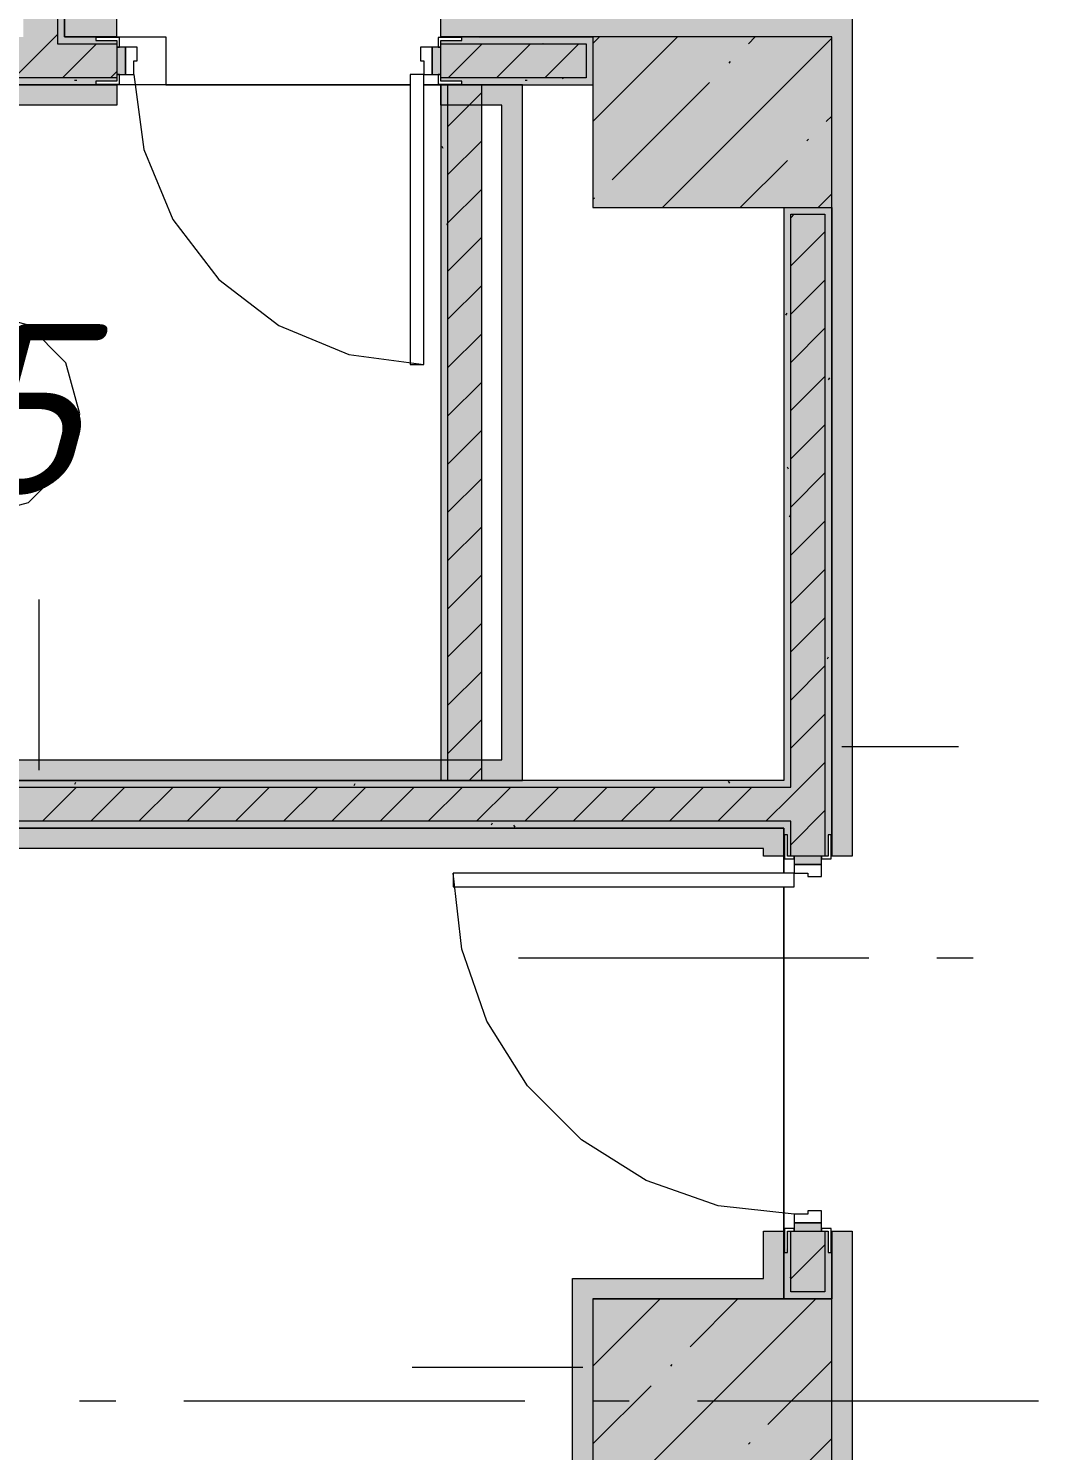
# Model space of a CAD drawing. Header units: millimetres. Extents: x -537608 to 253996, y -217170 to 186033.
# Drawn here: x -284631 to -281670, y -147145 to -142975 of the extents above; entities that cross this region are included whole.
import ezdxf

# ---------------------------------------------------------------- set-up
doc = ezdxf.new("R2010")
doc.units = ezdxf.units.MM
doc.layers.add('PDF _Геометрия', color=7, linetype='Continuous')
doc.layers.add('PDF _Текст', color=7, linetype='Continuous')
doc.layers.add('PDF _Сплошная заливка', color=7, linetype='Continuous', true_color=0xffffff)
doc.styles.add('PDF ISOCPEUR Italic', font='isocpeui.ttf')

msp = doc.modelspace()

# ---------------------------------------------------------------- hatches: boundary and pattern name
at = {"layer": 'PDF _Сплошная заливка', "transparency": 33554559}
h = msp.add_hatch(color=256, dxfattribs=at)
h.paths.add_polyline_path([(-284591.0559, -143019.978), (-284546.1711, -143019.978), (-284546.1711, -142874.6299), (-284646.1715, -142874.6299), (-284646.1715, -143019.978)], flags=0)
h.paths.add_polyline_path([(-284646.1715, -141924.63), (-284546.1711, -141924.63), (-284546.1711, -140551.6713), (-284646.1715, -140551.6713), (-284646.1715, -141204.6302)], flags=0)
h.paths.add_polyline_path([(-284646.1715, -139601.6715), (-284546.1711, -139601.6715), (-284546.1711, -133989.6267), (-284646.1715, -133989.6267), (-284646.1715, -139003.0338)], flags=0)
h.paths.add_polyline_path([(-284646.1715, -133039.6268), (-284546.1711, -133039.6268), (-284546.1711, -132399.9732), (-284646.1715, -132399.9732), (-284646.1715, -132583.87)], flags=0)
h = msp.add_hatch(color=256, dxfattribs=at)
h.paths.add_polyline_path([(-284546.1711, -142999.9771), (-284526.1723, -142999.9771), (-284526.1723, -142874.6299), (-284546.1711, -142874.6299), (-284546.1711, -142925.8551)], flags=0)
h.paths.add_polyline_path([(-284526.1723, -141924.63), (-284528.1724, -140613.6721), (-284536.1728, -140613.6721), (-284536.1728, -140551.6713), (-284546.1711, -140551.6713), (-284546.1711, -141924.63)], flags=0)
h.paths.add_polyline_path([(-284526.1723, -139601.6715), (-284528.1724, -134051.6275), (-284536.1728, -134051.6275), (-284536.1728, -133989.6267), (-284546.1711, -133989.6267), (-284546.1711, -139601.6715), (-284536.1728, -139601.6715), (-284536.1728, -139539.6706), (-284528.1724, -139539.6706), (-284528.1724, -139601.6715)], flags=0)
h.paths.add_polyline_path([(-284526.1723, -133039.6268), (-284526.1723, -132399.9732), (-284546.1711, -132399.9732), (-284546.1711, -133039.6268), (-284536.1728, -133039.6268), (-284536.1728, -132977.626), (-284528.1724, -132977.626), (-284528.1724, -133039.6268)], flags=0)
at = {"layer": 'PDF _Сплошная заливка', "true_color": 0xfef929, "transparency": 33554559}
h = msp.add_hatch(color=2, dxfattribs=at)
h.paths.add_polyline_path([(-282276.1709, -142999.9771), (-282276.1709, -142939.9785), (-283422.2275, -142939.9785), (-283422.2275, -142999.9771), (-282482.8826, -142999.9771)], flags=0)
h.paths.add_polyline_path([(-284372.2295, -142999.9771), (-284372.2295, -142939.9785), (-284526.1723, -142939.9785), (-284526.1723, -142999.9771)], flags=0)
h = msp.add_hatch(color=2, dxfattribs=at)
h.paths.add_polyline_path([(-282216.1702, -147259.9791), (-282216.1702, -146501.6309), (-282276.1709, -146501.6309), (-282276.1709, -147259.9791)], flags=0)
h.paths.add_polyline_path([(-282276.1709, -145401.6304), (-282216.1702, -145401.6304), (-282216.1702, -142939.9785), (-282276.1709, -142939.9785), (-282276.1709, -143995.7165)], flags=0)
at = {"layer": 'PDF _Сплошная заливка', "transparency": 33554559}
h = msp.add_hatch(color=256, dxfattribs=at)
h.paths.add_polyline_path([(-284372.2295, -143019.978), (-284372.2295, -143009.9775), (-284434.2282, -143009.9775), (-284434.2282, -143001.9771), (-284546.1711, -142999.9771), (-284546.1711, -143019.978), (-284382.2279, -143019.978)], flags=0)
h.paths.add_polyline_path([(-285012.6906, -143019.978), (-284646.1715, -143019.978), (-284646.1715, -142999.9771), (-286614.1724, -142999.9771), (-286614.1724, -143019.978), (-285855.9599, -143019.978)], flags=0)
h.paths.add_polyline_path([(-286626.173, -143019.978), (-286626.173, -142999.9771), (-287576.5216, -142999.9771), (-287576.5216, -143019.978), (-287542.4985, -143019.978)], flags=0)
h.paths.add_polyline_path([(-282976.1719, -143019.978), (-282976.1719, -142999.9771), (-283360.2289, -143002.8878), (-283360.2289, -143009.9775), (-283422.2275, -143009.9775), (-283422.2275, -143019.978), (-282996.1707, -143019.978)], flags=0)
h = msp.add_hatch(color=256, dxfattribs=at)
h.paths.add_polyline_path([(-283183.2173, -143139.9772), (-282976.1719, -143139.9772), (-282976.1719, -143019.978), (-282996.1707, -143019.978), (-282996.1707, -143119.9784), (-283422.2275, -143119.9784), (-283422.2275, -143129.9789), (-283360.2289, -143129.9789), (-283360.2289, -143137.9771), (-283360.2289, -143139.9772)], flags=0)
h.paths.add_polyline_path([(-284591.0559, -143139.9772), (-284434.2282, -143137.9771), (-284434.2282, -143129.9789), (-284372.2295, -143129.9789), (-284372.2295, -143119.9784), (-287576.5216, -143119.9784), (-287576.5216, -143139.9772), (-285012.6906, -143139.9772)], flags=0)
h = msp.add_hatch(color=256, dxfattribs=at)
h.paths.add_polyline_path([(-282996.1707, -143119.9784), (-282996.1707, -143019.978), (-283422.2275, -143019.978), (-283422.2275, -143119.9784)], flags=0)
h.paths.add_polyline_path([(-285855.9599, -143119.9784), (-284372.2295, -143119.9784), (-284372.2295, -143019.978), (-287576.5216, -143019.978), (-287576.5216, -143119.9784), (-287542.4985, -143119.9784)], flags=0)
at = {"layer": 'PDF _Сплошная заливка', "true_color": 0xfef929, "transparency": 33554559}
h = msp.add_hatch(color=2, dxfattribs=at)
h.paths.add_polyline_path([(-283243.2158, -143199.9779), (-283183.2173, -143199.9779), (-283183.2173, -143139.9772), (-283422.2275, -143139.9772), (-283422.2275, -143199.9779)], flags=0)
h.paths.add_polyline_path([(-285855.9599, -143199.9779), (-284372.2295, -143199.9779), (-284372.2295, -143139.9772), (-287576.5216, -143139.9772), (-287576.5216, -143199.9779), (-287516.5209, -143199.9779)], flags=0)
at = {"layer": 'PDF _Сплошная заливка', "transparency": 33554559}
h = msp.add_hatch(color=256, dxfattribs=at)
h.paths.add_polyline_path([(-282396.1702, -146699.6317), (-282296.1719, -146699.6317), (-282296.1719, -146679.6329), (-282396.1702, -146679.6329), (-282396.1702, -146501.6309), (-282406.1707, -146501.6309), (-282409.2042, -146563.6317), (-282414.171, -146563.6317), (-282416.1711, -146699.6317)], flags=0)
h.paths.add_polyline_path([(-282416.1711, -145401.6304), (-282414.171, -145398.4311), (-282414.171, -145339.6317), (-282406.1707, -145339.6317), (-282406.1707, -145401.6304), (-282396.1702, -145401.6304), (-282396.1702, -145299.632), (-282416.1711, -145299.632), (-282416.1711, -145397.6324)], flags=0)
h.paths.add_polyline_path([(-282416.1711, -145199.6315), (-282396.1702, -145199.6315), (-282396.1702, -143519.9781), (-282296.1719, -143519.9781), (-282296.1719, -143499.9771), (-282416.1711, -143499.9771), (-282416.1711, -145179.6306)], flags=0)
h = msp.add_hatch(color=256, dxfattribs=at)
h.paths.add_polyline_path([(-282276.1709, -146699.6317), (-282278.171, -146563.6317), (-282286.1714, -146563.6317), (-282286.1714, -146501.6309), (-282296.1719, -146501.6309), (-282296.1719, -146699.6317)], flags=0)
h.paths.add_polyline_path([(-282286.1714, -145401.6304), (-282286.1714, -145339.6317), (-282278.171, -145339.6317), (-282276.1709, -143499.9771), (-282296.1719, -143499.9771), (-282296.1719, -145401.6304)], flags=0)
h = msp.add_hatch(color=256, dxfattribs=at)
h.paths.add_polyline_path([(-282386.1719, -146679.6329), (-282296.1719, -146679.6329), (-282296.1719, -146501.6309), (-282396.1702, -146501.6309), (-282396.1702, -146679.6329)], flags=0)
h.paths.add_polyline_path([(-282296.1719, -145401.6304), (-282296.1719, -143519.9781), (-282396.1702, -143519.9781), (-282396.1702, -145401.6304), (-282306.1702, -145401.6304)], flags=0)
at = {"layer": 'PDF _Сплошная заливка', "true_color": 0xfef929, "transparency": 33554559}
msp.add_hatch(color=2, dxfattribs=at).paths.add_polyline_path([(-283243.2158, -145179.6306), (-283243.2158, -145119.632), (-287606.1721, -145119.632), (-287606.1721, -145179.6306), (-284169.4213, -145179.6306)])
at = {"layer": 'PDF _Сплошная заливка', "transparency": 33554559}
h = msp.add_hatch(color=256, dxfattribs=at)
h.paths.add_polyline_path([(-282416.1711, -145199.6315), (-282416.1711, -145179.6306), (-287626.1731, -145179.6306), (-287626.1731, -145199.6315), (-282482.8826, -145199.6315)], flags=0)
h.paths.add_polyline_path([(-287964.1331, -145199.6315), (-287726.1735, -145199.6315), (-287726.1735, -145179.6306), (-288026.1727, -145179.6306), (-288026.1727, -145199.6315)], flags=0)
for points in [[(-282396.1702, -145299.632), (-282396.1702, -145199.6315), (-288026.1727, -145199.6315), (-288026.1727, -145299.632), (-282416.1711, -145299.632)], [(-282276.1709, -147199.9806), (-282276.1709, -146699.9783), (-282976.1719, -146699.9783), (-282976.1719, -147199.9806), (-282482.8826, -147199.9806)]]:
    msp.add_hatch(color=256, dxfattribs=at).paths.add_polyline_path(points)
h = msp.add_hatch(color=256, dxfattribs=at)
h.paths.add_polyline_path([(-282416.1711, -145319.6308), (-282416.1711, -145299.632), (-287626.1731, -145299.632), (-287626.1731, -145319.6308), (-282482.8826, -145319.6308)], flags=0)
h.paths.add_polyline_path([(-287726.1735, -145319.6308), (-287726.1735, -145299.632), (-288026.1727, -145299.632), (-288026.1727, -145319.6308), (-287964.1331, -145319.6308)], flags=0)
at = {"layer": 'PDF _Сплошная заливка', "true_color": 0xff7d7d, "transparency": 33554559}
for points in [[(-282416.1711, -145379.6315), (-282416.1711, -145319.6308), (-287546.1736, -145319.6308), (-287542.4985, -145379.6315), (-282476.1718, -145379.6315)], [(-282476.1718, -146699.6317), (-282476.1718, -146639.631), (-283036.1704, -146639.631), (-283036.1704, -146699.6317), (-282482.8826, -146699.6317)]]:
    msp.add_hatch(color=11, dxfattribs=at).paths.add_polyline_path(points)

# ---------------------------------------------------------------- linework, layer by layer
at = {"layer": 'PDF _Геометрия', "lineweight": 9}
for p, q in [((-284546.1711, -142874.6299), (-284546.1711, -142999.9771)), ((-284526.1723, -142999.9771), (-284526.1723, -142939.9785)), ((-284526.1723, -142939.9785), (-284526.1723, -142999.9771)), ((-284372.2295, -142999.9771), (-284372.2295, -142939.9785)), ((-283422.2275, -142999.9771), (-283422.2275, -142939.9785)), ((-282216.1702, -142939.9785), (-282216.1702, -145401.6304)), ((-284573.3413, -143019.978), (-284546.1711, -142992.8077)), ((-284546.1711, -142999.9771), (-284546.1711, -143019.978)), ((-284526.1723, -142999.9771), (-284372.2295, -142999.9771)), ((-284372.2295, -142999.9771), (-284526.1723, -142999.9771)), ((-284364.2292, -143001.9771), (-284434.2282, -143001.9771)), ((-284434.2282, -143001.9771), (-284434.2282, -143009.9775)), ((-284434.2282, -143009.9775), (-284372.2295, -143009.9775)), ((-284372.2295, -143009.9775), (-284372.2295, -143029.9785)), ((-284364.2292, -143029.9785), (-284364.2292, -143001.9771)), ((-283360.2289, -143001.9771), (-283430.2279, -143001.9771)), ((-283430.2279, -143001.9771), (-283430.2279, -143029.9785)), ((-283422.2275, -142999.9771), (-282976.1719, -142999.9771)), ((-282976.1719, -142999.9771), (-283422.2275, -142999.9771)), ((-283422.2275, -143009.9775), (-283360.2289, -143009.9775)), ((-283422.2275, -143029.9785), (-283422.2275, -143009.9775)), ((-283360.2289, -143009.9775), (-283360.2289, -143001.9771)), ((-282976.1719, -143247.5668), (-282728.5821, -142999.9771)), ((-282976.1719, -143019.4699), (-282956.679, -142999.9771)), ((-282976.1719, -142999.9771), (-282976.1719, -143499.9771)), ((-282276.1709, -142999.9771), (-282976.1719, -142999.9771)), ((-282772.384, -143499.9771), (-282276.1709, -143003.7641)), ((-282520.217, -143019.711), (-282500.483, -142999.9771)), ((-282276.1709, -143499.9771), (-282276.1709, -142999.9771)), ((-284673.3418, -143119.9784), (-284573.3413, -143019.978)), ((-284546.1711, -143019.978), (-284372.2295, -143019.978)), ((-284531.9207, -143119.9784), (-284431.9202, -143019.978)), ((-284372.2295, -143029.9785), (-284364.2292, -143029.9785)), ((-284347.2294, -143029.9785), (-284372.2295, -143029.9785)), ((-284372.2295, -143029.9785), (-284372.2295, -143109.9779)), ((-284312.2289, -143029.9785), (-284347.2294, -143029.9785)), ((-284347.2294, -143029.9785), (-284347.2294, -143109.9779)), ((-284347.2294, -143109.9779), (-284347.2294, -143029.9785)), ((-284312.2289, -143069.9782), (-284312.2289, -143029.9785)), ((-283447.2276, -143029.9785), (-283482.2282, -143029.9785)), ((-283482.2282, -143029.9785), (-283482.2282, -143069.9782)), ((-283447.2276, -143109.9779), (-283447.2276, -143029.9785)), ((-283447.2276, -143029.9785), (-283447.2276, -143109.9779)), ((-283422.2275, -143029.9785), (-283447.2276, -143029.9785)), ((-283430.2279, -143029.9785), (-283422.2275, -143029.9785)), ((-283422.2275, -143019.978), (-282996.1707, -143019.978)), ((-283422.2275, -143109.9779), (-283422.2275, -143029.9785)), ((-283400.5494, -143119.9784), (-283300.549, -143019.978)), ((-283259.1283, -143119.9784), (-283159.1278, -143019.978)), ((-283117.7072, -143119.9784), (-283017.7067, -143019.978)), ((-282996.1707, -143019.978), (-282996.1707, -143119.9784)), ((-284322.2293, -143109.9779), (-284322.2293, -143069.9782)), ((-284322.2293, -143069.9782), (-284312.2289, -143069.9782)), ((-283482.2282, -143069.9782), (-283472.2277, -143069.9782)), ((-283472.2277, -143069.9782), (-283472.2277, -143109.9779)), ((-282577.2401, -143076.7364), (-282572.4993, -143071.9955)), ((-284372.2295, -143119.9784), (-287576.5216, -143119.9784)), ((-287576.5216, -143139.9772), (-284372.2295, -143139.9772)), ((-284372.2295, -143139.9772), (-287576.5216, -143139.9772)), ((-284372.2295, -143129.9789), (-284434.2282, -143129.9789)), ((-284434.2282, -143129.9789), (-284434.2282, -143137.9771)), ((-284434.2282, -143137.9771), (-284364.2292, -143137.9771)), ((-284390.4996, -143119.9784), (-284372.2295, -143101.7084)), ((-284364.2292, -143109.9779), (-284372.2295, -143109.9779)), ((-284372.2295, -143109.9779), (-284372.2295, -143129.9789)), ((-284372.2295, -143109.9779), (-284347.2294, -143109.9779)), ((-284372.2295, -143139.9772), (-284372.2295, -143199.9779)), ((-284364.2292, -143137.9771), (-284364.2292, -143109.9779)), ((-284347.2294, -143109.9779), (-284322.2293, -143109.9779)), ((-284322.2293, -143109.9779), (-284293.2656, -143329.9733)), ((-283472.2277, -143109.9779), (-283512.2275, -143109.9779)), ((-283512.2275, -143109.9779), (-283512.2275, -143959.9774)), ((-283472.2277, -143109.9779), (-283447.2276, -143109.9779)), ((-283472.2277, -143959.9774), (-283472.2277, -143109.9779)), ((-283447.2276, -143109.9779), (-283422.2275, -143109.9779)), ((-283422.2275, -143109.9779), (-283430.2279, -143109.9779)), ((-283430.2279, -143109.9779), (-283430.2279, -143137.9771)), ((-283430.2279, -143137.9771), (-283360.2289, -143137.9771)), ((-283422.2275, -143129.9789), (-283422.2275, -143109.9779)), ((-282996.1707, -143119.9784), (-283422.2275, -143119.9784)), ((-283360.2289, -143129.9789), (-283422.2275, -143129.9789)), ((-283422.2275, -143199.9779), (-283422.2275, -143139.9772)), ((-283422.2275, -143139.9772), (-283183.2173, -143139.9772)), ((-283183.2173, -143139.9772), (-283422.2275, -143139.9772)), ((-283402.2287, -143139.9772), (-283422.2275, -143139.9772)), ((-283422.2275, -143139.9772), (-283422.2275, -145179.6306)), ((-283302.2283, -143139.9772), (-283402.2287, -143139.9772)), ((-283402.2287, -143139.9772), (-283402.2287, -145179.6306)), ((-283360.2289, -143137.9771), (-283360.2289, -143129.9789)), ((-283302.2283, -145179.6306), (-283302.2283, -143139.9772)), ((-283183.2173, -143139.9772), (-282976.1719, -143139.9772)), ((-283183.2173, -143199.9779), (-283183.2173, -143139.9772)), ((-282919.3898, -143418.8839), (-282634.2655, -143133.7617)), ((-283402.2287, -143263.0789), (-283302.2283, -143163.0785)), ((-284372.2295, -143199.9779), (-287516.5209, -143199.9779)), ((-283243.2158, -143199.9779), (-283422.2275, -143199.9779)), ((-283243.2158, -145119.632), (-283243.2158, -143199.9779)), ((-283183.2173, -145179.6306), (-283183.2173, -143199.9779)), ((-282292.1179, -143247.8102), (-282276.1709, -143231.8632)), ((-283402.2287, -143404.5), (-283302.2283, -143304.4996)), ((-282349.1432, -143304.8355), (-282344.4002, -143300.0924)), ((-284293.2656, -143329.9733), (-284208.3509, -143534.9777)), ((-282544.2849, -143499.9771), (-282406.1664, -143361.8608)), ((-283402.2287, -143545.9211), (-283302.2283, -143445.9207)), ((-282976.1719, -143475.6659), (-282971.6722, -143471.1684)), ((-282316.1879, -143499.9771), (-282276.1709, -143459.9623)), ((-282976.1719, -143499.9771), (-282276.1709, -143499.9771)), ((-282416.1711, -143499.9771), (-282416.1711, -145179.6306)), ((-282276.1709, -145401.6304), (-282276.1709, -143499.9771)), ((-282276.1709, -143499.9771), (-282276.1709, -145401.6304)), ((-284208.3509, -143534.9777), (-284073.2703, -143711.0183)), ((-282396.1702, -143529.8149), (-282386.3355, -143519.9781)), ((-282396.1702, -145199.6315), (-282396.1702, -143519.9781)), ((-282396.1702, -143519.9781), (-282296.1719, -143519.9781)), ((-282296.1719, -143519.9781), (-282296.1719, -145401.6304)), ((-283402.2287, -143687.3423), (-283302.2283, -143587.3418)), ((-282396.1702, -143671.2361), (-282296.1719, -143571.2356)), ((-284073.2703, -143711.0183), (-283897.2274, -143846.099)), ((-282396.1702, -143812.6572), (-282296.1719, -143712.6567)), ((-283402.2287, -143828.7634), (-283302.2283, -143728.763)), ((-283897.2274, -143846.099), (-283692.2253, -143931.0159)), ((-283402.2287, -143970.1846), (-283302.2283, -143870.1863)), ((-282396.1702, -143954.0783), (-282296.1719, -143854.0778)), ((-283692.2253, -143931.0159), (-283472.2277, -143959.9774)), ((-283512.2275, -143959.9774), (-283472.2277, -143959.9774)), ((-283402.2287, -144111.6079), (-283302.2283, -144011.6074)), ((-282396.1702, -144095.4994), (-282296.1719, -143995.499)), ((-282396.1702, -144236.9206), (-282296.1719, -144136.9202)), ((-283402.2287, -144253.029), (-283302.2283, -144153.0285)), ((-283402.2287, -144394.4501), (-283302.2283, -144294.4497)), ((-282396.1702, -144378.3417), (-282296.1719, -144278.3434)), ((-282396.1702, -144519.7629), (-282296.1719, -144419.7646)), ((-283402.2287, -144535.8713), (-283302.2283, -144435.8709)), ((-283402.2287, -144677.2924), (-283302.2283, -144577.292)), ((-282396.1702, -144661.1861), (-282296.1719, -144561.1857)), ((-284599.8162, -145149.6313), (-284599.8162, -144649.6312)), ((-283402.2287, -144818.7135), (-283302.2283, -144718.7131)), ((-282396.1702, -144802.6073), (-282296.1719, -144702.6069)), ((-282396.1702, -144944.0285), (-282296.1719, -144844.028)), ((-283402.2287, -144960.1347), (-283302.2283, -144860.1342)), ((-283402.2287, -145101.5559), (-283302.2283, -145001.5576)), ((-282396.1702, -145085.4496), (-282296.1719, -144985.4491)), ((-282246.1716, -145080.683), (-281904.0133, -145080.683)), ((-287546.1736, -145119.632), (-283243.2158, -145119.632)), ((-282396.1702, -145226.8707), (-282296.1719, -145126.8703)), ((-282416.1711, -145179.6306), (-287606.1721, -145179.6306)), ((-287606.1721, -145179.6306), (-283243.2158, -145179.6306)), ((-283422.2275, -145179.6306), (-283402.2287, -145179.6306)), ((-283402.2287, -145179.6306), (-283302.2283, -145179.6306)), ((-283338.8823, -145179.6306), (-283302.2283, -145142.9787)), ((-283243.2158, -145179.6306), (-283183.2173, -145179.6306)), ((-287626.1731, -145199.6315), (-282416.1711, -145199.6315)), ((-284590.2528, -145299.632), (-284490.2524, -145199.6315)), ((-284448.8317, -145299.632), (-284348.8312, -145199.6315)), ((-284307.4106, -145299.632), (-284207.4101, -145199.6315)), ((-284165.9894, -145299.632), (-284065.989, -145199.6315)), ((-284024.5661, -145299.632), (-283924.5678, -145199.6315)), ((-283883.145, -145299.632), (-283783.1445, -145199.6315)), ((-283741.7239, -145299.632), (-283641.7234, -145199.6315)), ((-283600.3027, -145299.632), (-283500.3023, -145199.6315)), ((-283458.8815, -145299.632), (-283358.8811, -145199.6315)), ((-283317.4604, -145299.632), (-283217.46, -145199.6315)), ((-283176.0393, -145299.632), (-283076.0388, -145199.6315)), ((-283034.6182, -145299.632), (-282934.6177, -145199.6315)), ((-282893.1948, -145299.632), (-282793.1966, -145199.6315)), ((-282751.7737, -145299.632), (-282651.7732, -145199.6315)), ((-282610.3526, -145299.632), (-282510.3521, -145199.6315)), ((-282416.1711, -145199.6315), (-282396.1702, -145199.6315)), ((-282468.9315, -145299.632), (-282396.1702, -145226.8707)), ((-282416.1711, -145299.632), (-287626.1731, -145299.632)), ((-282396.1702, -145299.632), (-282416.1711, -145299.632)), ((-282396.1702, -145368.2919), (-282296.1719, -145268.2914)), ((-282396.1702, -145401.6304), (-282396.1702, -145299.632)), ((-282416.1711, -145319.6308), (-287546.1736, -145319.6308)), ((-287546.1736, -145319.6308), (-282416.1711, -145319.6308)), ((-282416.1711, -145379.6315), (-282416.1711, -145319.6308)), ((-282416.1711, -145319.6308), (-282416.1711, -145379.6315)), ((-282406.1707, -145339.6317), (-282414.171, -145339.6317)), ((-282414.171, -145339.6317), (-282414.171, -145409.6307)), ((-282406.1707, -145401.6304), (-282406.1707, -145339.6317)), ((-282278.171, -145339.6317), (-282286.1714, -145339.6317)), ((-282286.1714, -145339.6317), (-282286.1714, -145401.6304)), ((-282278.171, -145409.6307), (-282278.171, -145339.6317)), ((-282476.1718, -145379.6315), (-287546.1736, -145379.6315)), ((-282476.1718, -145401.6304), (-282476.1718, -145379.6315)), ((-282416.1711, -145401.6304), (-282416.1711, -145379.6315)), ((-282416.1711, -145379.6315), (-282416.1711, -145401.6304)), ((-282416.1711, -145401.6304), (-282476.1718, -145401.6304)), ((-282414.171, -145409.6307), (-282386.1719, -145409.6307)), ((-282386.1719, -145401.6304), (-282406.1707, -145401.6304)), ((-282386.1719, -145409.6307), (-282386.1719, -145401.6304)), ((-282306.1702, -145401.6304), (-282386.1719, -145401.6304)), ((-282386.1719, -145401.6304), (-282386.1719, -145426.6305)), ((-282306.1702, -145426.6305), (-282386.1719, -145426.6305)), ((-282386.1719, -145426.6305), (-282386.1719, -145451.6306)), ((-282386.1719, -145426.6305), (-282306.1702, -145426.6305)), ((-282286.1714, -145401.6304), (-282306.1702, -145401.6304)), ((-282306.1702, -145401.6304), (-282306.1702, -145409.6307)), ((-282306.1702, -145426.6305), (-282306.1702, -145401.6304)), ((-282306.1702, -145409.6307), (-282278.171, -145409.6307)), ((-282306.1702, -145461.6311), (-282306.1702, -145426.6305)), ((-282216.1702, -145401.6304), (-282276.1709, -145401.6304)), ((-283386.172, -145451.6306), (-283386.172, -145491.6303)), ((-282386.1719, -145451.6306), (-283386.172, -145451.6306)), ((-283361.0987, -145674.1514), (-283386.172, -145451.6306)), ((-282386.1719, -145451.6306), (-282346.1721, -145451.6306)), ((-282386.1719, -145491.6303), (-282386.1719, -145451.6306)), ((-282346.1721, -145451.6306), (-282346.1721, -145461.6311)), ((-282346.1721, -145461.6311), (-282306.1702, -145461.6311)), ((-283386.172, -145491.6303), (-282386.1719, -145491.6303)), ((-283287.1404, -145885.5155), (-283361.0987, -145674.1514)), ((-283168.0023, -146075.122), (-283287.1404, -145885.5155)), ((-283009.6611, -146233.4632), (-283168.0023, -146075.122)), ((-282820.0547, -146352.6013), (-283009.6611, -146233.4632)), ((-282608.6927, -146426.5595), (-282820.0547, -146352.6013)), ((-282386.1719, -146451.6307), (-282608.6927, -146426.5595)), ((-282386.1719, -146451.6307), (-282386.1719, -146476.6308)), ((-282346.1721, -146451.6307), (-282386.1719, -146451.6307)), ((-282386.1719, -146476.6308), (-282306.1702, -146476.6308)), ((-282306.1702, -146476.6308), (-282386.1719, -146476.6308)), ((-282386.1719, -146476.6308), (-282386.1719, -146501.6309)), ((-282306.1702, -146441.6324), (-282346.1721, -146441.6324)), ((-282346.1721, -146441.6324), (-282346.1721, -146451.6307)), ((-282306.1702, -146476.6308), (-282306.1702, -146441.6324)), ((-282306.1702, -146501.6309), (-282306.1702, -146476.6308)), ((-282476.1718, -146639.631), (-282476.1718, -146501.6309)), ((-282476.1718, -146501.6309), (-282416.1711, -146501.6309)), ((-282416.1711, -146501.6309), (-282416.1711, -146699.6317)), ((-282416.1711, -146699.6317), (-282416.1711, -146501.6309)), ((-282386.1719, -146493.6327), (-282414.171, -146493.6327)), ((-282414.171, -146493.6327), (-282414.171, -146563.6317)), ((-282406.1707, -146501.6309), (-282386.1719, -146501.6309)), ((-282406.1707, -146563.6317), (-282406.1707, -146501.6309)), ((-282396.1702, -146679.6329), (-282396.1702, -146501.6309)), ((-282386.1719, -146501.6309), (-282386.1719, -146493.6327)), ((-282386.1719, -146501.6309), (-282306.1702, -146501.6309)), ((-282278.171, -146493.6327), (-282306.1702, -146493.6327)), ((-282306.1702, -146493.6327), (-282306.1702, -146501.6309)), ((-282306.1702, -146501.6309), (-282286.1714, -146501.6309)), ((-282296.1719, -146501.6309), (-282296.1719, -146679.6329)), ((-282286.1714, -146501.6309), (-282286.1714, -146563.6317)), ((-282278.171, -146563.6317), (-282278.171, -146493.6327)), ((-282276.1709, -146699.6317), (-282276.1709, -146501.6309)), ((-282276.1709, -146501.6309), (-282216.1702, -146501.6309)), ((-282276.1709, -146501.6309), (-282276.1709, -146699.6317)), ((-282216.1702, -146501.6309), (-282216.1702, -147259.9791)), ((-282396.1702, -146641.0843), (-282296.1719, -146541.086)), ((-282414.171, -146563.6317), (-282406.1707, -146563.6317)), ((-282286.1714, -146563.6317), (-282278.171, -146563.6317)), ((-283036.1704, -146699.6317), (-283036.1704, -146639.631)), ((-283036.1704, -146639.631), (-282476.1718, -146639.631)), ((-282296.1719, -146679.6329), (-282396.1702, -146679.6329)), ((-283036.1704, -147259.9791), (-283036.1704, -146699.6317)), ((-282976.1719, -146699.6317), (-282476.1718, -146699.6317)), ((-282976.1719, -146897.1459), (-282779.0043, -146699.9783)), ((-282976.1719, -146699.9783), (-282976.1719, -147199.9806)), ((-282276.1709, -146699.9783), (-282976.1719, -146699.9783)), ((-282822.8083, -147199.9806), (-282322.8082, -146699.9783)), ((-282691.2908, -146840.3639), (-282550.9073, -146699.9783)), ((-282476.1718, -146699.6317), (-282416.1711, -146699.6317)), ((-282416.1711, -146699.6317), (-282396.1702, -146699.6317)), ((-282396.1702, -146699.6317), (-282296.1719, -146699.6317)), ((-282296.1719, -146699.6317), (-282276.1709, -146699.6317)), ((-282276.1709, -147199.9806), (-282276.1709, -146699.9783)), ((-282748.3161, -146897.3871), (-282743.5731, -146892.6462)), ((-282463.1917, -147068.4609), (-282276.1709, -146881.4401)), ((-283006.1712, -146901.398), (-283506.1712, -146901.398)), ((-282976.1719, -147125.245), (-282805.3392, -146954.4124)), ((-282520.217, -147125.4862), (-282515.474, -147120.7453)), ((-282366.6101, -147199.9806), (-282276.1709, -147109.5392))]:
    msp.add_line(p, q, dxfattribs=at)
at = {"layer": 'PDF _Геометрия', "color": 9, "lineweight": 9, "true_color": 0xc0c0c0}
for p, q in [((-284372.2295, -142999.9771), (-284228.171, -142999.9771)), ((-284228.171, -142999.9771), (-284228.171, -143139.9772)), ((-283512.2275, -143139.9772), (-284372.2295, -143139.9772)), ((-284228.171, -143139.9772), (-283512.2275, -143139.9772)), ((-283472.2277, -143139.9772), (-283422.2275, -143139.9772)), ((-283422.2275, -143139.9772), (-283472.2277, -143139.9772)), ((-282416.1711, -145401.6304), (-282416.1711, -145451.6306)), ((-282416.1711, -145451.6306), (-282416.1711, -145401.6304)), ((-282416.1711, -145491.6303), (-282416.1711, -146501.6309)), ((-282416.1711, -146501.6309), (-282416.1711, -145491.6303))]:
    msp.add_line(p, q, dxfattribs=at)
at = {"layer": 'PDF _Геометрия', "color": 253, "lineweight": 9, "true_color": 0xaaaaaa}
for p, q in [((-283122.2284, -143019.978), (-283123.2273, -143019.978)), ((-284631.1611, -143845.3563), (-284781.1618, -143805.1649)), ((-284521.3539, -143955.1655), (-284631.1611, -143845.3563)), ((-284481.1626, -144105.164), (-284521.3539, -143955.1655)), ((-284521.3539, -144255.1647), (-284481.1626, -144105.164)), ((-284631.1611, -144364.9719), (-284521.3539, -144255.1647)), ((-284781.1618, -144405.1654), (-284631.1611, -144364.9719)), ((-283194.9229, -145699.6316), (-282167.3993, -145699.6316)), ((-281967.3985, -145699.6316), (-281861.5657, -145699.6316)), ((-282296.1719, -146701.6318), (-282296.1719, -146699.6317)), ((-284375.4353, -146999.633), (-284481.2681, -146999.633)), ((-283175.4343, -146999.633), (-284175.4344, -146999.633)), ((-282869.6006, -146999.633), (-282975.4356, -146999.633)), ((-281669.6018, -146999.633), (-282669.6019, -146999.633))]:
    msp.add_line(p, q, dxfattribs=at)
at = {"layer": 'PDF _Геометрия', "color": 8, "lineweight": 9, "true_color": 0x787878}
for p, q in [((-284496.1708, -143126.2715), (-284489.4666, -143126.2715)), ((-283175.3718, -143126.2715), (-283168.6654, -143126.2715)), ((-283063.1814, -143123.4102), (-283065.1621, -143119.9784)), ((-283415.1335, -143326.6104), (-283418.4857, -143320.8039)), ((-283402.2287, -143552.1626), (-283404.8747, -143547.5811)), ((-282407.9102, -143809.361), (-282411.2624, -143815.1675)), ((-282282.7332, -143998.9481), (-282286.0853, -144004.7567)), ((-282402.7798, -144267.2578), (-282406.1319, -144261.4514)), ((-282397.9442, -144401.7013), (-282401.2985, -144407.51)), ((-282286.3803, -144818.0655), (-282289.7324, -144823.8742)), ((-282575.1087, -145187.9754), (-282578.463, -145182.1689)), ((-284493.3807, -145186.3005), (-284496.7327, -145192.1091)), ((-283674.2632, -145189.9475), (-283677.6153, -145195.7562)), ((-283271.5099, -145305.1608), (-283274.862, -145310.9673)), ((-283204.6391, -145316.7996), (-283207.9913, -145310.991)), ((-282396.1702, -146633.8309), (-282398.6289, -146638.0852))]:
    msp.add_line(p, q, dxfattribs=at)
at = {"layer": 'PDF _Сплошная заливка', "lineweight": 35, "transparency": 33554559}
for points in [[(-282976.1719, -143499.9771), (-282276.1709, -143499.9771), (-282976.1719, -142999.9771), (-282276.1709, -142999.9771)], [(-283402.2287, -145179.6306), (-283402.2287, -143139.9772), (-283422.2275, -145179.6306), (-283422.2275, -143139.9772)], [(-283302.2283, -145179.6306), (-283302.2283, -143139.9772), (-283402.2287, -145179.6306), (-283402.2287, -143139.9772)]]:
    msp.add_solid(points, dxfattribs=at)
at = {"layer": 'PDF _Сплошная заливка', "color": 7, "lineweight": 35, "true_color": 0xf4f4f4, "transparency": 33554559}
for points in [[(-284372.2295, -143109.9779), (-284347.2294, -143109.9779), (-284372.2295, -143029.9785), (-284347.2294, -143029.9785)], [(-283447.2276, -143109.9779), (-283422.2275, -143109.9779), (-283447.2276, -143029.9785), (-283422.2275, -143029.9785)], [(-282306.1702, -145426.6305), (-282306.1702, -145401.6304), (-282386.1719, -145426.6305), (-282386.1719, -145401.6304)], [(-282306.1702, -146501.6309), (-282306.1702, -146476.6308), (-282386.1719, -146501.6309), (-282386.1719, -146476.6308)]]:
    msp.add_solid(points, dxfattribs=at)
at = {"layer": 'PDF _Сплошная заливка', "color": 2, "lineweight": 35, "true_color": 0xfef929, "transparency": 33554559}
msp.add_solid([(-283183.2173, -145179.6306), (-283183.2173, -143199.9779), (-283243.2158, -145179.6306), (-283243.2158, -143199.9779)], dxfattribs=at)
at = {"layer": 'PDF _Сплошная заливка', "color": 11, "lineweight": 35, "true_color": 0xff7d7d, "transparency": 33554559}
for points in [[(-282416.1711, -145401.6304), (-282416.1711, -145379.6315), (-282476.1718, -145401.6304), (-282476.1718, -145379.6315)], [(-282416.1711, -146699.6317), (-282416.1711, -146501.6309), (-282476.1718, -146699.6317), (-282476.1718, -146501.6309)], [(-282976.1719, -147259.9791), (-282976.1719, -146699.6317), (-283036.1704, -147259.9791), (-283036.1704, -146699.6317)]]:
    msp.add_solid(points, dxfattribs=at)

# ---------------------------------------------------------------- texts
at = {"layer": 'PDF _Текст', "insert": (-285836.495, -144091.8803), "char_height": 500, "attachment_point": 4, "style": 'PDF ISOCPEUR Italic'}
msp.add_mtext('1.105', dxfattribs=at)

doc.saveas('drawing.dxf')
